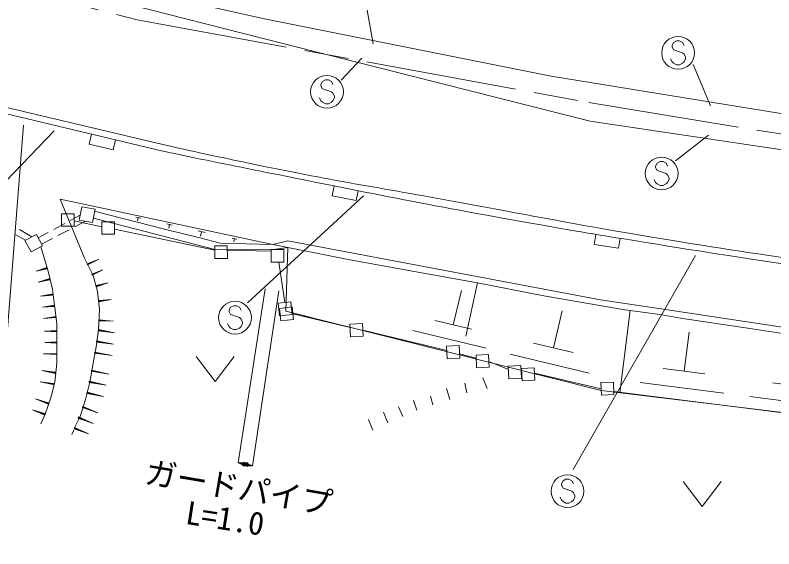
# Model space of a CAD drawing. Units: millimetres, scale not verified. Extents: x 40000 to 680000, y 20000 to 380000.
# Drawn here: x 100236 to 160376, y 262744 to 305028 of the extents above; entities that cross this region are included whole.
import ezdxf
from ezdxf.enums import TextEntityAlignment as Align

# ---------------------------------------------------------------- set-up
doc = ezdxf.new("R2010")
doc.units = ezdxf.units.MM
doc.header["$LTSCALE"] = 1000
doc.linetypes.add('CHAIN', pattern=[18.5, 12, -1.5, 3.5, -1.5])
for name, color, linetype, lineweight in [('M-BGD', 7, 'Continuous', 13), ('M-BMK', 2, 'CHAIN', 13), ('M-BMK-ROW', 30, 'Continuous', 13), ('M-STR-HTXT', 7, 'Continuous', 13), ('M-STR-STRC', 7, 'Continuous', 13), ('M-STR-STRD', 7, 'Continuous', 13)]:
    doc.layers.add(name, color=color, linetype=linetype, lineweight=lineweight)
doc.styles.add('ＭＳ ゴシック', font='')
doc.styles.get('ＭＳ ゴシック').set_extended_font_data('MS Gothic')

msp = doc.modelspace()

# ---------------------------------------------------------------- linework, layer by layer
at = {"layer": 'M-BGD'}
for p, q in [((106284, 295592), (106100, 294818)), ((106100, 294818), (107994, 294366)), ((108179, 295141), (107994, 294366)), ((125520, 291495), (125364, 290714)), ((127430, 291114), (127274, 290333)), ((125364, 290714), (127274, 290333)), ((103795, 290462), (105733, 285764)), ((103795, 290462), (120669, 286853)), ((106495, 289490), (112167, 288050)), ((104607, 288759), (105391, 289187)), ((104957, 288256), (105809, 288699)), ((106439, 288955), (116054, 286459)), ((109799, 289024), (110183, 288937)), ((109991, 288981), (109933, 288724)), ((103290, 288041), (104168, 288519)), ((112259, 288486), (112688, 288389)), ((112473, 288438), (112409, 288151)), ((100275, 287628), (101050, 287188)), ((100569, 288037), (101569, 287470)), ((102067, 287373), (102851, 287801)), ((103626, 287564), (104513, 288025)), ((112167, 288050), (114877, 287373)), ((114749, 287932), (115286, 287811)), ((115017, 287872), (114937, 287513)), ((146267, 287657), (146141, 286870)), ((102330, 286890), (103182, 287333)), ((114877, 287373), (116485, 286950)), ((120669, 286853), (116485, 286950)), ((117427, 287367), (117817, 287279)), ((117622, 287323), (117563, 287063)), ((121850, 287148), (120669, 286853)), ((121850, 287148), (146627, 282462)), ((148190, 287348), (148064, 286562)), ((102266, 286680), (102854, 284748)), ((116054, 286459), (120532, 286437)), ((120532, 286437), (121843, 286608)), ((120669, 286853), (126645, 285680)), ((121700, 281563), (121843, 286608)), ((146141, 286870), (148064, 286562)), ((105733, 285764), (106410, 284410)), ((105930, 285331), (106874, 285705)), ((105950, 285285), (106874, 285705)), ((105971, 285240), (106874, 285705)), ((126645, 285680), (131725, 284748)), ((105971, 285240), (105930, 285331)), ((102741, 285029), (101887, 284753)), ((102754, 284981), (101887, 284753)), ((102766, 284933), (101887, 284753)), ((102741, 285029), (102766, 284933)), ((102854, 284748), (103193, 283309)), ((106302, 284511), (107190, 284860)), ((106343, 284420), (106302, 284511)), ((106322, 284466), (107190, 284860)), ((106343, 284420), (107190, 284860)), ((131725, 284748), (136890, 283817)), ((102970, 284159), (102050, 283866)), ((102982, 284110), (102050, 283866)), ((102995, 284062), (102050, 283866)), ((102970, 284159), (102995, 284062)), ((106410, 284410), (106749, 283140)), ((103193, 283309), (103362, 282039)), ((106624, 283609), (107582, 283812)), ((106649, 283512), (106624, 283609)), ((106636, 283560), (107582, 283812)), ((106649, 283512), (107582, 283812)), ((136890, 283817), (142139, 282801)), ((103238, 282947), (102249, 282773)), ((103244, 282897), (102249, 282773)), ((103250, 282847), (102249, 282773)), ((103238, 282947), (103250, 282847)), ((106749, 283140), (106918, 281700)), ((134955, 280495), (135610, 283209)), ((142139, 282801), (148405, 281700)), ((106833, 282420), (107844, 282489)), ((106845, 282321), (106833, 282420)), ((106839, 282370), (107844, 282489)), ((106845, 282321), (107844, 282489)), ((146627, 282462), (151791, 281700)), ((103350, 282054), (102412, 281886)), ((103356, 282004), (102412, 281886)), ((103362, 281954), (102412, 281886)), ((103350, 282054), (103362, 281954)), ((103362, 282039), (103531, 280600)), ((106918, 281700), (106833, 280092)), ((146688, 275280), (121700, 281563)), ((142903, 278672), (143608, 281594)), ((148997, 281616), (148178, 275102)), ((148405, 281700), (148997, 281616)), ((148997, 281616), (151537, 281277)), ((151791, 281700), (170757, 278822)), ((103461, 281161), (102482, 280988)), ((103467, 281111), (102482, 280988)), ((103474, 281061), (102482, 280988)), ((103461, 281161), (103474, 281061)), ((106870, 280796), (106876, 280896)), ((106876, 280896), (108016, 280786)), ((151537, 281277), (152977, 281023)), ((152977, 281023), (158649, 280176)), ((103531, 280600), (103531, 278991)), ((106870, 280796), (108016, 280786)), ((106873, 280846), (108016, 280786)), ((136409, 280144), (133501, 280846)), ((103531, 280033), (102548, 279983)), ((103531, 279983), (102548, 279983)), ((103531, 279933), (102548, 279983)), ((103531, 280033), (103531, 279933)), ((106833, 280092), (106664, 278737)), ((106821, 280013), (106837, 280112)), ((106821, 280013), (108110, 279856)), ((106829, 280063), (108110, 279856)), ((106837, 280112), (108110, 279856)), ((137582, 278630), (131766, 280033)), ((153259, 276816), (153654, 279906)), ((158649, 280176), (164153, 279330)), ((103531, 279133), (102583, 279083)), ((103531, 279083), (102583, 279083)), ((103531, 279033), (102583, 279083)), ((103531, 279133), (103531, 279033)), ((106677, 279125), (106693, 279224)), ((106677, 279125), (108040, 278956)), ((106685, 279174), (108040, 278956)), ((106693, 279224), (108040, 278956)), ((103531, 278991), (103531, 277467)), ((103531, 278991), (103531, 277467)), ((106410, 277467), (106664, 278737)), ((144469, 278294), (141337, 279049)), ((103531, 278233), (102490, 278183)), ((103531, 278183), (102490, 278183)), ((103531, 278133), (102490, 278183)), ((103531, 278233), (103531, 278133)), ((106534, 278236), (106550, 278335)), ((106534, 278236), (107928, 278062)), ((106542, 278286), (107928, 278062)), ((106550, 278335), (107928, 278062)), ((114596, 277995), (116096, 275995)), ((116096, 275995), (117596, 277995)), ((145732, 276664), (139469, 278175)), ((103531, 277467), (103387, 275954)), ((106410, 277467), (106156, 275943)), ((103402, 276690), (102353, 276865)), ((103410, 276740), (102353, 276865)), ((103394, 276641), (102353, 276865)), ((103410, 276740), (103394, 276641)), ((106275, 276811), (106295, 276909)), ((106275, 276811), (107666, 276576)), ((106285, 276860), (107666, 276576)), ((106295, 276909), (107666, 276576)), ((154915, 276604), (151603, 277027)), ((137313, 276282), (137652, 275435)), ((103254, 275802), (102207, 275977)), ((103262, 275852), (102207, 275977)), ((103246, 275753), (102207, 275977)), ((103108, 274927), (103387, 275954)), ((103262, 275852), (103246, 275753)), ((106156, 275943), (105817, 274588)), ((106094, 275930), (106114, 276028)), ((106094, 275930), (107454, 275701)), ((106104, 275979), (107454, 275701)), ((106114, 276028), (107454, 275701)), ((136043, 275096), (135874, 275858)), ((156402, 275068), (149778, 275914)), ((163557, 275489), (160275, 275908)), ((103030, 274634), (103108, 274927)), ((105912, 275048), (105932, 275146)), ((105912, 275048), (107242, 274825)), ((105922, 275097), (107242, 274825)), ((105932, 275146), (107242, 274825)), ((134435, 275435), (134689, 274588)), ((181425, 271117), (146688, 275280)), ((102858, 274253), (101836, 274631)), ((102876, 274300), (101836, 274631)), ((102841, 274206), (101836, 274631)), ((103030, 274634), (102600, 273403)), ((102876, 274300), (102841, 274206)), ((105817, 274588), (105394, 273234)), ((132064, 273742), (131810, 274504)), ((133334, 274165), (133165, 274842)), ((165030, 273966), (158466, 274804)), ((102546, 273409), (101596, 273761)), ((102563, 273456), (101596, 273761)), ((102528, 273362), (101596, 273761)), ((105560, 273936), (105597, 274029)), ((105560, 273936), (106787, 273506)), ((105579, 273982), (106787, 273506)), ((105597, 274029), (106787, 273506)), ((130963, 273234), (130625, 273996)), ((102261, 272641), (102600, 273403)), ((102563, 273456), (102528, 273362)), ((104886, 272218), (105394, 273234)), ((105230, 273098), (105267, 273191)), ((105230, 273098), (106418, 272684)), ((105249, 273145), (106418, 272684)), ((105267, 273191), (106418, 272684)), ((129778, 272726), (129439, 273572)), ((128254, 272980), (128593, 272133)), ((104717, 271794), (104886, 272133)), ((104900, 272261), (104937, 272354)), ((104900, 272261), (106050, 271862)), ((104919, 272307), (106050, 271862)), ((104937, 272354), (106050, 271862)), ((153190, 268091), (154690, 266091)), ((154690, 266091), (156190, 268091))]:
    msp.add_line(p, q, dxfattribs=at)
for points in [[(106371, 288593), (106570, 289648), (105515, 289847), (105316, 288792)], [(101501, 286264), (102403, 286755), (101913, 287657), (101010, 287166)]]:
    msp.add_lwpolyline(points, close=True, dxfattribs=at)
at = {"layer": 'M-BMK'}
for p, q in [((72459, 314380), (109907, 304662)), ((109907, 304662), (145716, 298098)), ((145716, 298098), (169043, 294296))]:
    msp.add_line(p, q, dxfattribs=at)
at = {"layer": 'M-BMK-ROW'}
for p, q in [((103908, 288299), (103907, 289299)), ((103907, 289299), (104907, 289299)), ((104907, 289299), (104908, 288299)), ((104907, 288723), (107101, 288269)), ((104908, 288299), (103908, 288299)), ((107101, 288665), (108101, 288666)), ((107101, 287665), (107101, 288665)), ((108101, 288666), (108101, 287666)), ((108101, 288079), (116054, 286409)), ((108101, 287666), (107101, 287665)), ((116055, 285743), (116054, 286743)), ((116054, 286743), (117054, 286743)), ((117054, 286743), (117055, 285743)), ((117054, 286404), (120532, 286332)), ((120532, 286463), (121532, 286464)), ((120533, 285463), (120532, 286463)), ((121532, 286464), (121533, 285464)), ((117055, 285743), (116055, 285743)), ((121533, 285464), (120533, 285463)), ((121138, 285464), (121604, 282256)), ((121091, 282206), (122086, 282302)), ((121187, 281211), (121091, 282206)), ((122086, 282302), (122182, 281307)), ((121195, 281798), (122189, 281906)), ((121303, 280804), (121195, 281798)), ((122189, 281906), (122297, 280912)), ((122182, 281307), (121187, 281211)), ((122297, 280912), (121303, 280804)), ((122248, 281359), (126781, 280277)), ((126767, 280537), (127766, 280588)), ((126819, 279538), (126767, 280537)), ((127766, 280588), (127817, 279589)), ((127793, 280063), (134443, 278452)), ((127817, 279589), (126819, 279538)), ((134425, 278805), (135423, 278856)), ((134476, 277806), (134425, 278805)), ((135423, 278856), (135474, 277857)), ((135474, 277857), (134476, 277806)), ((135458, 278183), (136779, 277859)), ((136767, 278097), (137765, 278148)), ((136818, 277098), (136767, 278097)), ((137765, 278148), (137817, 277149)), ((137794, 277592), (139338, 276945)), ((139324, 277216), (140323, 277267)), ((140323, 277267), (140374, 276268)), ((137817, 277149), (136818, 277098)), ((139375, 276217), (139324, 277216)), ((140351, 276720), (140401, 276689)), ((140383, 277045), (141381, 277096)), ((140434, 276047), (140383, 277045)), ((141381, 277096), (141433, 276098)), ((141404, 276652), (146680, 275432)), ((140374, 276268), (139375, 276217)), ((141433, 276098), (140434, 276047)), ((146655, 275910), (147654, 275962)), ((146706, 274912), (146655, 275910)), ((147654, 275962), (147705, 274963)), ((147705, 274963), (146706, 274912)), ((147693, 275202), (167327, 272723))]:
    msp.add_line(p, q, dxfattribs=at)
at = {"layer": 'M-STR-HTXT'}
for p, q in [((100891, 296320), (98249, 262744)), ((117907, 269550), (120052, 283337)), ((121126, 283181), (119041, 269328)), ((117907, 269550), (118672, 269553)), ((117907, 269550), (118614, 269259)), ((117907, 269550), (118643, 269406)), ((118637, 269376), (118049, 269492)), ((118649, 269435), (118060, 269551)), ((118190, 269434), (118632, 269347)), ((118213, 269551), (118655, 269465)), ((118334, 269619), (118277, 269325)), ((118300, 269443), (118888, 269327)), ((119041, 269328), (118305, 269472)), ((118311, 269501), (118900, 269386)), ((118759, 269444), (118317, 269531)), ((118323, 269560), (118617, 269503)), ((118476, 269561), (118329, 269590)), ((119041, 269328), (118334, 269619)), ((118660, 269494), (118366, 269552)), ((118519, 269552), (118666, 269523)), ((118614, 269259), (118672, 269553)), ((119041, 269328), (118277, 269325)), ((118429, 269325), (118282, 269354)), ((118288, 269384), (118582, 269326)), ((118735, 269326), (118294, 269413)), ((118626, 269317), (118331, 269375)), ((118473, 269317), (118620, 269288))]:
    msp.add_line(p, q, dxfattribs=at)
at = {"layer": 'M-STR-STRC'}
for p, q in [((128611, 302753), (128143, 305418)), ((152433, 302871), (152315, 302635)), ((152315, 302635), (152315, 302517)), ((152315, 302517), (152433, 302280)), ((152670, 302989), (152433, 302871)), ((152906, 302989), (152670, 302989)), ((153142, 302871), (152906, 302989)), ((153261, 302635), (153142, 302871)), ((152433, 302280), (153142, 302044)), ((153142, 302044), (153261, 301926)), ((153261, 301926), (153379, 301689)), ((126083, 299867), (127729, 301625)), ((152315, 301335), (152197, 301571)), ((152433, 301217), (152315, 301335)), ((153261, 301335), (153142, 301217)), ((153379, 301571), (153261, 301335)), ((153379, 301689), (153379, 301571)), ((152670, 301098), (152433, 301217)), ((152906, 301098), (152670, 301098)), ((153142, 301217), (152906, 301098)), ((155349, 297834), (153983, 301111)), ((124595, 299784), (124477, 299547)), ((124477, 299547), (124477, 299429)), ((124832, 299902), (124595, 299784)), ((125068, 299902), (124832, 299902)), ((125305, 299784), (125068, 299902)), ((125423, 299547), (125305, 299784)), ((124477, 299429), (124595, 299193)), ((124595, 299193), (125305, 298956)), ((125305, 298956), (125423, 298838)), ((124477, 298247), (124359, 298484)), ((125423, 298838), (125541, 298602)), ((125541, 298484), (125423, 298247)), ((125541, 298602), (125541, 298484)), ((124595, 298129), (124477, 298247)), ((124832, 298011), (124595, 298129)), ((125068, 298011), (124832, 298011)), ((125305, 298129), (125068, 298011)), ((125423, 298247), (125305, 298129)), ((94705, 286912), (103333, 295877)), ((152590, 293495), (155205, 295511)), ((151126, 293311), (151008, 293075)), ((151008, 293075), (151008, 292957)), ((151008, 292957), (151126, 292720)), ((151362, 293429), (151126, 293311)), ((151599, 293429), (151362, 293429)), ((151835, 293311), (151599, 293429)), ((151953, 293075), (151835, 293311)), ((151126, 292720), (151835, 292484)), ((151835, 292484), (151953, 292366)), ((151953, 292366), (152071, 292129)), ((151008, 291775), (150890, 292011)), ((151126, 291657), (151008, 291775)), ((151953, 291775), (151835, 291657)), ((152071, 292011), (151953, 291775)), ((152071, 292129), (152071, 292011)), ((151362, 291539), (151126, 291657)), ((151599, 291539), (151362, 291539)), ((151835, 291657), (151599, 291539)), ((118653, 282246), (127848, 290707)), ((144469, 269030), (154179, 285991)), ((135959, 279584), (136890, 283817)), ((135959, 279584), (136890, 283817)), ((117311, 281889), (117193, 281652)), ((117193, 281652), (117193, 281534)), ((117193, 281534), (117311, 281298)), ((117548, 282007), (117311, 281889)), ((117784, 282007), (117548, 282007)), ((118020, 281889), (117784, 282007)), ((118138, 281652), (118020, 281889)), ((117311, 281298), (118020, 281062)), ((118020, 281062), (118138, 280943)), ((118138, 280943), (118257, 280707)), ((117193, 280352), (117075, 280589)), ((117311, 280234), (117193, 280352)), ((118138, 280352), (118020, 280234)), ((118257, 280589), (118138, 280352)), ((118257, 280707), (118257, 280589)), ((117548, 280116), (117311, 280234)), ((117784, 280116), (117548, 280116)), ((118020, 280234), (117784, 280116)), ((143901, 268254), (143664, 268136)), ((144137, 268254), (143901, 268254)), ((144374, 268136), (144137, 268254)), ((143664, 268136), (143546, 267900)), ((143546, 267900), (143546, 267782)), ((143546, 267782), (143664, 267545)), ((144492, 267900), (144374, 268136)), ((143664, 267545), (144374, 267309)), ((144374, 267309), (144492, 267191)), ((144492, 267191), (144610, 266954)), ((143546, 266600), (143428, 266836)), ((143664, 266482), (143546, 266600)), ((143901, 266363), (143664, 266482)), ((144374, 266482), (144137, 266363)), ((144492, 266600), (144374, 266482)), ((144610, 266836), (144492, 266600)), ((144610, 266954), (144610, 266836)), ((144137, 266363), (143901, 266363))]:
    msp.add_line(p, q, dxfattribs=at)
for centre in [(152788, 302044), (124950, 298956), (151480, 292484), (117666, 281062), (144019, 267309)]:
    msp.add_circle(centre, 1300, dxfattribs=at)
at = {"layer": 'M-STR-STRD'}
for p, q in [((104224, 308293), (119861, 304764)), ((119796, 303210), (109406, 305846)), ((142718, 300192), (119861, 304764)), ((145808, 296617), (119796, 303210)), ((111831, 294271), (84480, 300785)), ((111954, 294783), (84851, 301170)), ((191704, 292255), (142718, 300192)), ((191407, 289817), (145808, 296617))]:
    msp.add_line(p, q, dxfattribs=at)
for points, knots in [([(209732, 279934), (205397, 280352), (204294, 280462), (200811, 280826), (196426, 281285), (193971, 281559), (189591, 282074), (184463, 282678), (181590, 283019), (176469, 283688), (170813, 284427), (167645, 284856), (162001, 285687), (156865, 286444), (153988, 286879), (148870, 287750), (143644, 288640), (140732, 289228), (135517, 290186), (128971, 291388), (125277, 291924), (118764, 293296), (116100, 293857), (115234, 294032), (111954, 294783)], [0, 0, 0, 0, 1, 1, 1, 2, 2, 2, 3, 3, 3, 4, 4, 4, 5, 5, 5, 6, 6, 6, 7, 7, 7, 8, 8, 8, 8]), ([(209681, 279350), (199821, 280395), (197305, 280646), (189385, 281582), (184275, 282186), (181412, 282519), (176309, 283183), (170751, 283905), (167642, 284344), (162098, 285171), (156713, 285975), (153700, 286456), (148324, 287322), (145809, 287727), (144403, 287967), (141895, 288407), (133426, 289895), (128704, 290853), (120274, 292549), (116974, 293213), (115928, 293419), (111831, 294271)], [0, 0, 0, 0, 1, 1, 1, 2, 2, 2, 3, 3, 3, 4, 4, 4, 5, 5, 5, 6, 6, 6, 7, 7, 7, 7])]:
    msp.add_open_spline(points, degree=3, knots=knots, dxfattribs=at)

# ---------------------------------------------------------------- texts
at = {"layer": 'M-STR-HTXT', "style": 'ＭＳ ゴシック'}
for s, rotation, p in [('ガードパイプ', 350.223, (110329, 267420)), ('L=1.0', 351.207, (113575, 264186))]:
    msp.add_text(s, height=1833, rotation=rotation, dxfattribs=at).set_placement(p, align=Align.BOTTOM_LEFT)

doc.saveas('drawing.dxf')
